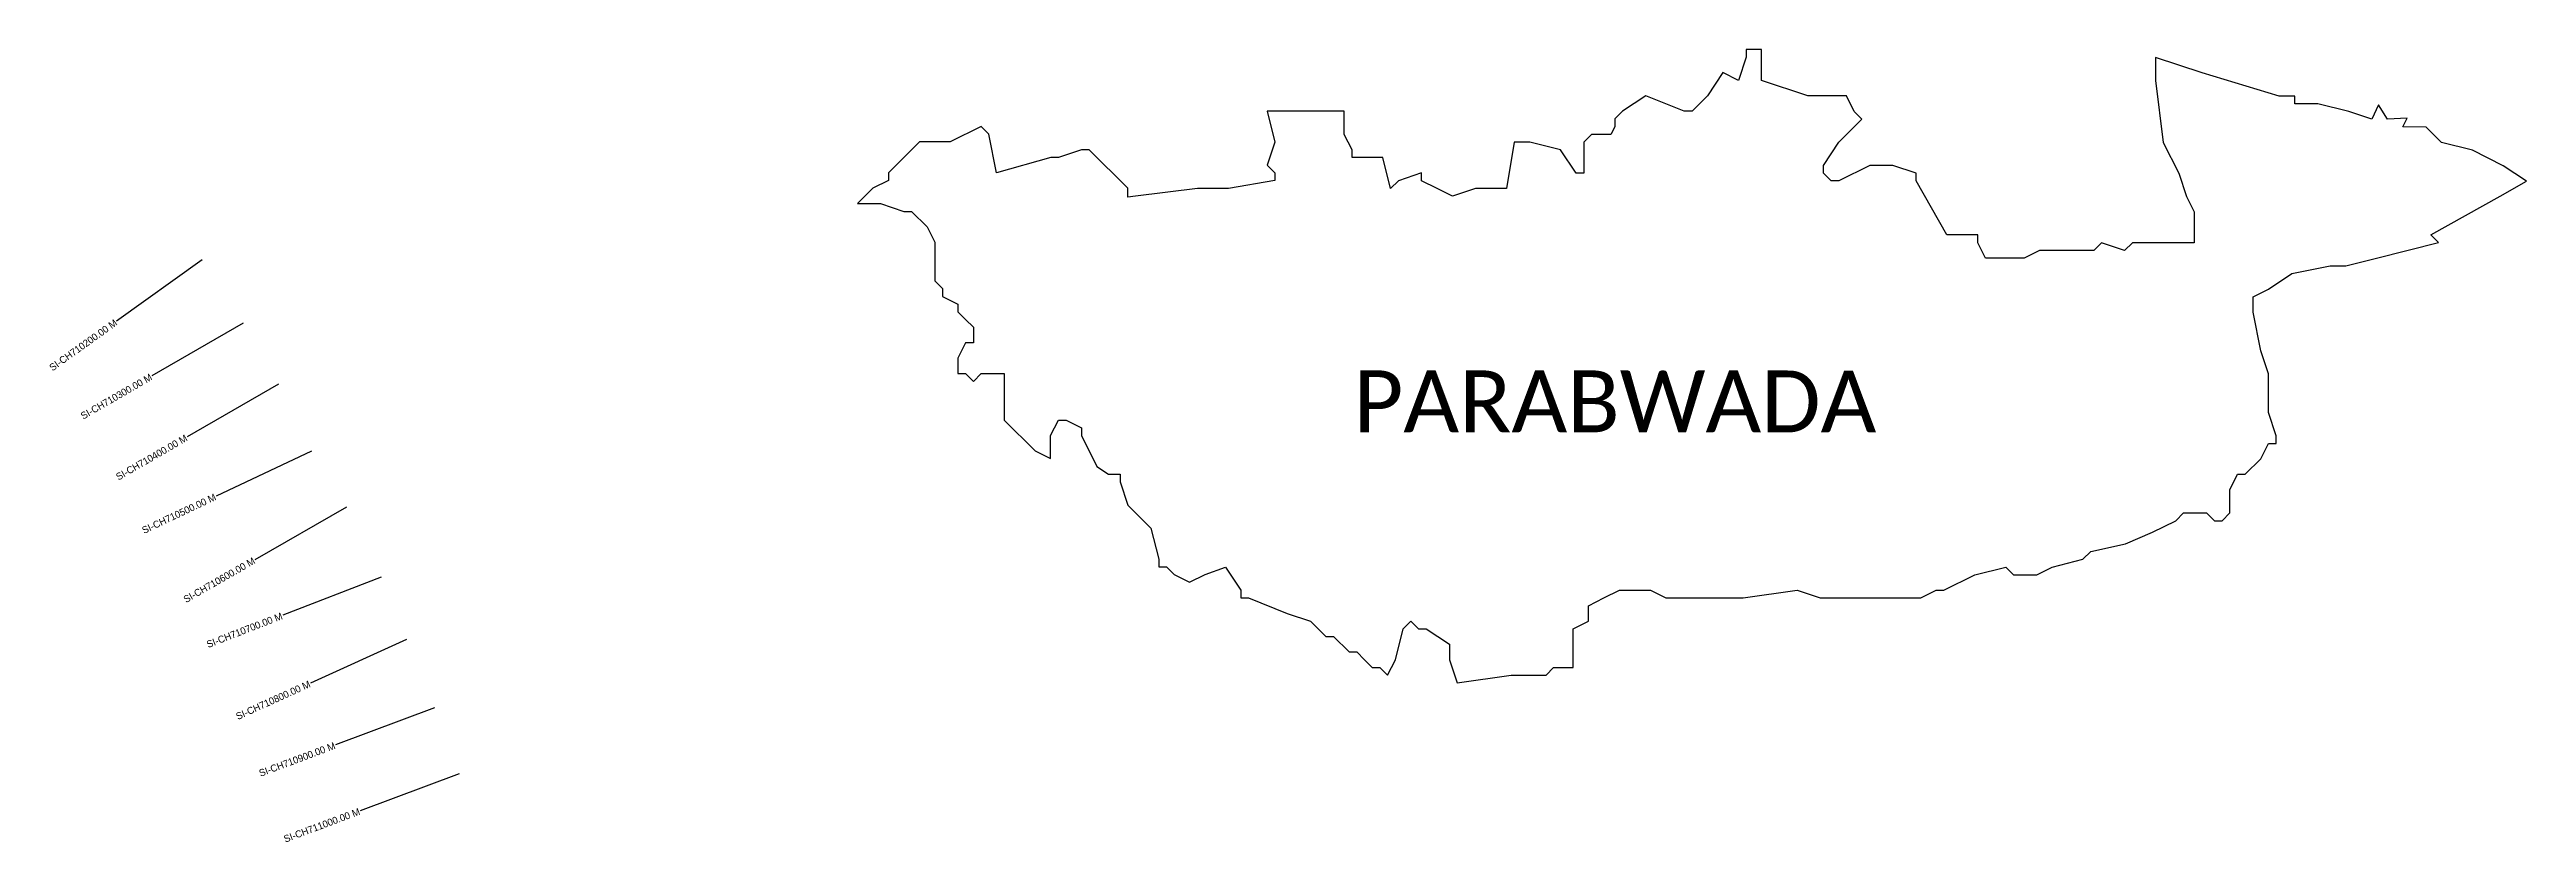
# Model space of a CAD drawing. Header units: metres. Extents: x 352719 to 356238, y 1752312 to 1753439.
import ezdxf
from ezdxf.enums import TextEntityAlignment as Align

# ---------------------------------------------------------------- set-up
doc = ezdxf.new("R2010")
doc.units = ezdxf.units.M
for name, color, linetype in [('CS', 134, 'Continuous'), ('CSMark', 6, 'Continuous'), ('VILLAGE BOUNDRY', 10, 'Continuous'), ('VILLAGE NAME', 250, 'Continuous')]:
    doc.layers.add(name, color=color, linetype=linetype)

msp = doc.modelspace()

# ---------------------------------------------------------------- linework, layer by layer
at = {"layer": 'CS'}
for p, q in [((352936, 1753140.6), (352814.1, 1753053.2)), ((352994.1, 1753050.5), (352864.3, 1752975.4)), ((353044.2, 1752963.9), (352914.4, 1752888.8)), ((353091.1, 1752868.6), (352955.5, 1752804.6)), ((353140.7, 1752788.9), (353010.6, 1752714.3)), ((353190.1, 1752689.5), (353050.3, 1752635.2)), ((353226.1, 1752600.8), (353089.6, 1752538.7)), ((353265.7, 1752503.5), (353125.3, 1752450.9)), ((353300.8, 1752409.8), (353160.3, 1752357.2))]:
    msp.add_line(p, q, dxfattribs=at)
at = {"layer": 'VILLAGE BOUNDRY'}
msp.add_lwpolyline([(355871.6, 1753099), (355904.6, 1753121), (355959.5, 1753132), (355981.4, 1753132), (356025.3, 1753142.9), (356113.1, 1753164.9), (356102.2, 1753175.9), (356201, 1753230.8), (356238.2, 1753252.4), (356205.3, 1753274.3), (356161.4, 1753296.3), (356117.4, 1753307.3), (356095.5, 1753329.2), (356062.6, 1753329.3), (356068.5, 1753341.9), (356040.6, 1753340.3), (356028.1, 1753361), (356018.7, 1753340.3), (355985.7, 1753351.2), (355941.8, 1753362.2), (355908.9, 1753362.2), (355908.9, 1753373.2), (355887, 1753373.2), (355777.2, 1753406.2), (355711.3, 1753428.2), (355711.3, 1753395.2), (355722.2, 1753307.4), (355744.2, 1753263.5), (355755.1, 1753230.6), (355766.1, 1753208.6), (355766.1, 1753186.6), (355766.1, 1753164.7), (355744.2, 1753164.7), (355733.2, 1753164.7), (355678.3, 1753164.7), (355667.3, 1753153.7), (355634.4, 1753164.8), (355623.4, 1753153.8), (355546.5, 1753153.8), (355524.6, 1753142.8), (355469.7, 1753142.9), (355458.7, 1753164.8), (355458.7, 1753175.8), (355414.8, 1753175.8), (355370.9, 1753252.7), (355370.9, 1753263.6), (355338, 1753274.6), (355305.1, 1753274.6), (355261.2, 1753252.7), (355250.2, 1753252.7), (355239.2, 1753263.7), (355239.2, 1753274.7), (355261.2, 1753307.6), (355294.1, 1753340.6), (355283.1, 1753351.5), (355272.2, 1753373.5), (355217.3, 1753373.5), (355151.4, 1753395.4), (355151.4, 1753428.4), (355151.4, 1753439.4), (355129.5, 1753439.4), (355129.5, 1753428.4), (355118.5, 1753395.5), (355096.5, 1753406.5), (355074.6, 1753373.5), (355063.6, 1753362.5), (355052.6, 1753351.6), (355041.6, 1753351.6), (354986.8, 1753373.6), (354953.8, 1753351.6), (354942.8, 1753340.7), (354942.8, 1753329.7), (354937.3, 1753318.7), (354909.9, 1753318.7), (354898.9, 1753307.7), (354898.9, 1753263.8), (354887.9, 1753263.8), (354865.9, 1753296.8), (354822, 1753307.7), (354800.1, 1753307.7), (354789.1, 1753241.9), (354756.2, 1753241.9), (354745.2, 1753241.9), (354712.2, 1753231), (354690.3, 1753241.9), (354668.3, 1753252.9), (354668.3, 1753263.9), (354635.4, 1753252.9), (354624.4, 1753241.9), (354613.5, 1753285.9), (354569.6, 1753285.9), (354569.6, 1753296.9), (354558.6, 1753318.8), (354558.6, 1753329.8), (354558.6, 1753351.8), (354448.8, 1753351.8), (354459.8, 1753307.9), (354448.8, 1753274.9), (354459.8, 1753264), (354459.8, 1753253), (354393.9, 1753242), (354382.9, 1753242), (354350, 1753242), (354262.1, 1753231.1), (354251.2, 1753229.7), (354251.2, 1753242.1), (354196.3, 1753297), (354185.3, 1753297), (354152.4, 1753286), (354141.4, 1753286.1), (354064.6, 1753264.1), (354053.6, 1753319), (354042.6, 1753330), (353998.7, 1753308), (353954.8, 1753308.1), (353910.9, 1753264.2), (353910.9, 1753253.2), (353888.9, 1753242.2), (353866.9, 1753220.3), (353899.8, 1753220.3), (353932.8, 1753209.3), (353943.8, 1753209.3), (353965.7, 1753187.3), (353976.7, 1753165.4), (353976.7, 1753110.5), (353987.6, 1753099.5), (353987.6, 1753088.5), (354009.6, 1753077.5), (354009.6, 1753066.5), (354020.5, 1753055.5), (354031.5, 1753044.6), (354031.5, 1753022.6), (354020.5, 1753022.6), (354009.6, 1753000.7), (354009.6, 1752978.7), (354020.5, 1752978.7), (354031.5, 1752967.7), (354042.5, 1752978.7), (354075.4, 1752978.7), (354075.4, 1752912.8), (354119.3, 1752868.9), (354141.2, 1752857.9), (354141.2, 1752890.8), (354152.3, 1752912.8), (354163.2, 1752912.8), (354185.2, 1752901.8), (354185.2, 1752890.8), (354207.1, 1752846.9), (354223.6, 1752835.9), (354240.1, 1752835.9), (354240, 1752824.9), (354251, 1752792), (354283.9, 1752759), (354294.9, 1752715.1), (354294.9, 1752704.1), (354305.9, 1752704.1), (354316.8, 1752693.2), (354338.8, 1752682.2), (354360.8, 1752693.2), (354389.6, 1752703.8), (354411.6, 1752670.9), (354411.6, 1752659.9), (354422.5, 1752659.9), (354477.4, 1752637.9), (354510.4, 1752627), (354532.3, 1752605), (354543.3, 1752605), (354565.3, 1752583.1), (354576.2, 1752583.1), (354587.2, 1752572.1), (354598.2, 1752561.1), (354609.2, 1752561.1), (354620.1, 1752550.1), (354631.1, 1752572.1), (354642.1, 1752616), (354653.1, 1752627), (354664.1, 1752616), (354675, 1752616), (354707.9, 1752594.1), (354707.9, 1752572.1), (354718.9, 1752539.2), (354795.8, 1752550.1), (354845.2, 1752550.1), (354855.6, 1752561.1), (354883.6, 1752561.1), (354883.6, 1752583.1), (354883.6, 1752594.1), (354883.6, 1752616), (354905.6, 1752627), (354905.6, 1752648.9), (354927.5, 1752659.9), (354949.5, 1752670.9), (354993.4, 1752670.9), (355015.4, 1752659.9), (355092.2, 1752659.9), (355125.1, 1752659.9), (355202, 1752670.9), (355234.9, 1752659.9), (355377.6, 1752659.9), (355399.6, 1752670.9), (355410.6, 1752670.9), (355454.5, 1752692.8), (355498.4, 1752703.8), (355509.4, 1752692.8), (355542.3, 1752692.8), (355564.3, 1752703.8), (355608.1, 1752714.8), (355619.1, 1752725.8), (355668.5, 1752736.7), (355707, 1752753.2), (355739.9, 1752769.7), (355750.9, 1752780.7), (355783.8, 1752780.7), (355794.8, 1752769.7), (355805.8, 1752769.7), (355816.7, 1752780.7), (355816.7, 1752813.6), (355827.7, 1752835.6), (355838.7, 1752835.6), (355860.7, 1752857.5), (355871.6, 1752879.5), (355882.6, 1752879.5), (355882.6, 1752890.4), (355871.6, 1752923.4), (355871.6, 1752967.3), (355871.6, 1752978.3), (355860.7, 1753011.2), (355849.7, 1753066.1), (355849.7, 1753088)], close=True, dxfattribs=at)

# ---------------------------------------------------------------- texts
at = {"layer": 'CSMark'}
for s, rotation, p in [('SI-CH710200.00 M', 35.6397, (352813.3, 1753052.6)), ('SI-CH710300.00 M', 30.0571, (352863.4, 1752974.9)), ('SI-CH710400.00 M', 30.0571, (352913.5, 1752888.3)), ('SI-CH710500.00 M', 25.2821, (352954.6, 1752804.2)), ('SI-CH710600.00 M', 29.847, (353009.7, 1752713.8)), ('SI-CH710700.00 M', 21.234, (353049.3, 1752634.8)), ('SI-CH710800.00 M', 24.4634, (353088.7, 1752538.3)), ('SI-CH710900.00 M', 20.5193, (353124.3, 1752450.5)), ('SI-CH711000.00 M', 20.5193, (353159.4, 1752356.9))]:
    msp.add_text(s, height=10, rotation=rotation, dxfattribs=at).set_placement(p, align=Align.MIDDLE_RIGHT)
at = {"layer": 'VILLAGE NAME', "insert": (354571.7, 1752983.4), "char_height": 87.89, "attachment_point": 1, "rotation": 359.9793}
msp.add_mtext_dynamic_manual_height_columns('{\\fCalibri|b0|i0|c0|p34;PARABWADA}', width=867.282, gutter_width=439.5, heights=[0], dxfattribs=at)

doc.saveas('drawing.dxf')
